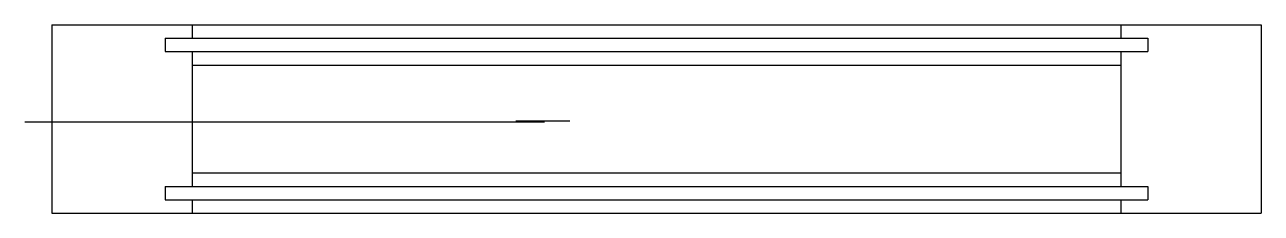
# Model space of a CAD drawing. Header units: metres. Extents: x 13657.7 to 13703.5, y 18479.5 to 18486.5.
import ezdxf

# ---------------------------------------------------------------- set-up
doc = ezdxf.new("R2010")
doc.units = ezdxf.units.M
doc.layers.add('PUB_DIM', color=90, linetype='Continuous')

msp = doc.modelspace()

# ---------------------------------------------------------------- linework, layer by layer
at = {"layer": 'PUB_DIM'}
for p, q in [((13658.67, 18486.46), (13658.67, 18479.46)), ((13658.67, 18486.46), (13703.47, 18486.46)), ((13663.87, 18486.46), (13663.87, 18485.96)), ((13698.27, 18486.46), (13698.27, 18485.96)), ((13703.47, 18486.46), (13703.47, 18479.46)), ((13662.87, 18485.96), (13699.27, 18485.96)), ((13662.87, 18485.96), (13662.87, 18485.46)), ((13699.27, 18485.96), (13699.27, 18485.46)), ((13662.87, 18485.46), (13699.27, 18485.46)), ((13663.87, 18485.46), (13663.87, 18480.46)), ((13698.27, 18485.46), (13698.27, 18480.46)), ((13663.87, 18484.96), (13698.27, 18484.96)), ((13663.87, 18480.96), (13698.27, 18480.96)), ((13662.87, 18480.46), (13699.27, 18480.46)), ((13662.87, 18480.46), (13662.87, 18479.96)), ((13699.27, 18480.46), (13699.27, 18479.96)), ((13662.87, 18479.96), (13699.27, 18479.96)), ((13663.87, 18479.96), (13663.87, 18479.46)), ((13698.27, 18479.96), (13698.27, 18479.46)), ((13658.67, 18479.46), (13703.47, 18479.46))]:
    msp.add_line(p, q, dxfattribs=at)
for points in [[(13657.67, 18482.86), (13676.92, 18482.86)], [(13677.86, 18482.88), (13675.86, 18482.88)]]:
    msp.add_lwpolyline(points, dxfattribs=at)

doc.saveas('drawing.dxf')
